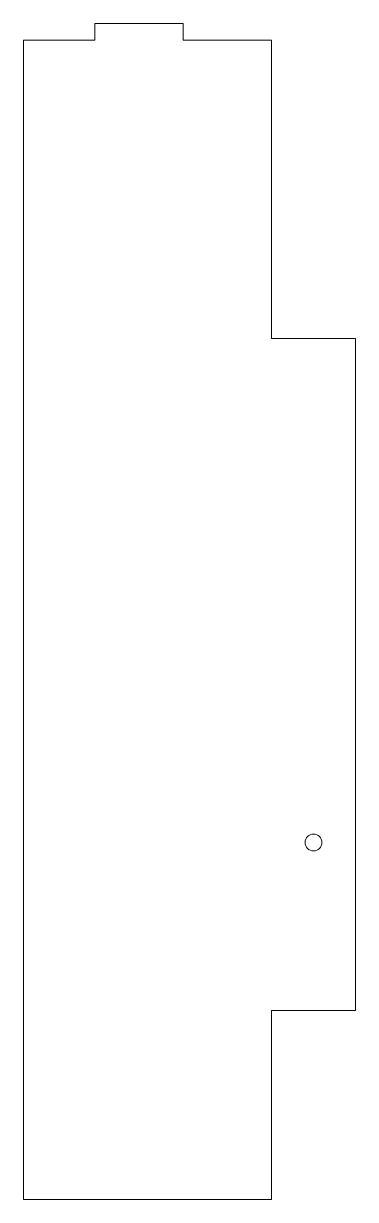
# Model space of a CAD drawing. Header units: millimetres. Extents: x -40 to 39, y -140 to 140.
import ezdxf

# ---------------------------------------------------------------- set-up
doc = ezdxf.new("R2010")
doc.units = ezdxf.units.MM

msp = doc.modelspace()

# ---------------------------------------------------------------- linework, layer by layer
at = {"color": 7, "linetype": 'Continuous', "lineweight": 15}
for p, q in [((-2, 140), (-23, 140)), ((-23, 140), (-23, 136)), ((-2, 140), (-2, 136)), ((-40, 136), (-23, 136)), ((-40, 136), (-40, -140)), ((-2, 136), (19, 136)), ((19, 136), (19, 65)), ((19, 65), (39, 65)), ((39, -95), (39, 65)), ((19, -95), (19, -140)), ((19, -95), (39, -95)), ((19, -140), (-40, -140))]:
    msp.add_line(p, q, dxfattribs=at)
msp.add_circle((29, -55), 2, dxfattribs=at)

doc.saveas('drawing.dxf')
